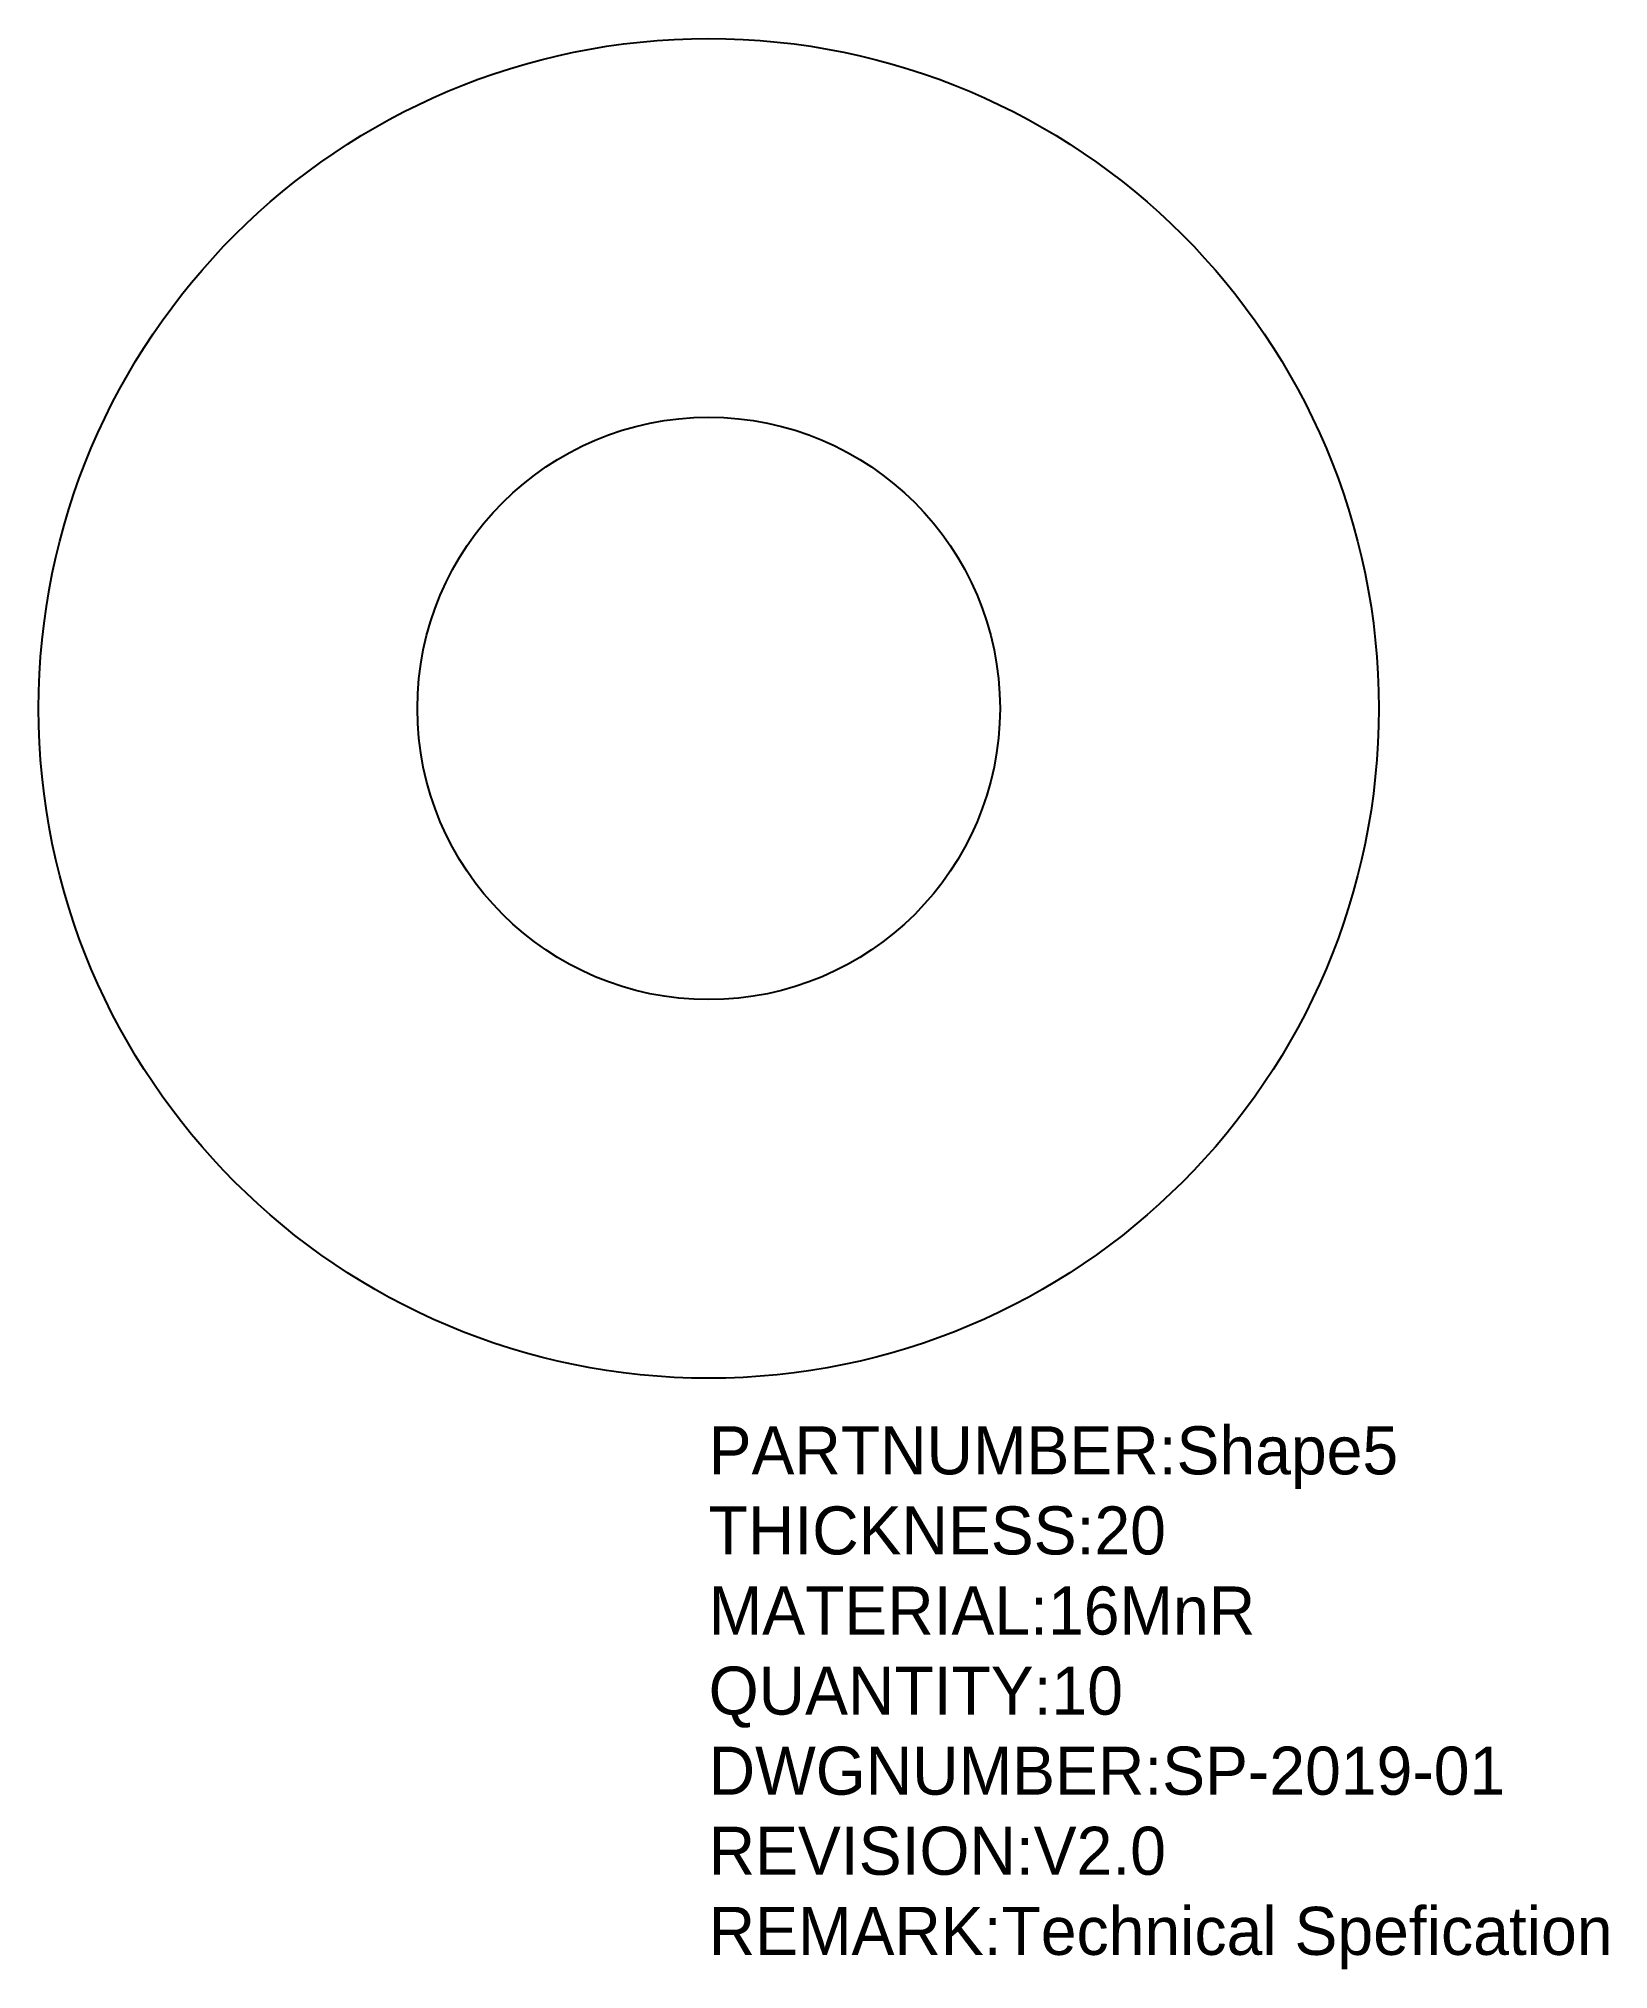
# Model space of a CAD drawing. Extents: x -115 to 154, y -216 to 115.
import ezdxf

# ---------------------------------------------------------------- set-up
doc = ezdxf.new("R2010")
doc.units = 0

msp = doc.modelspace()

# ---------------------------------------------------------------- linework, layer by layer
for radius in [115, 50]:
    msp.add_circle((0, 0), radius)

# ---------------------------------------------------------------- texts
for s, p in [('PARTNUMBER:Shape5', (0, -131.5)), ('THICKNESS:20', (0, -145.25)), ('MATERIAL:16MnR', (0, -159)), ('QUANTITY:10', (0, -172.75)), ('DWGNUMBER:SP-2019-01', (0, -186.5)), ('REVISION:V2.0', (0, -200.25)), ('REMARK:Technical Spefication', (0, -214))]:
    msp.add_text(s, height=8.25).set_placement(p)

doc.saveas('drawing.dxf')
